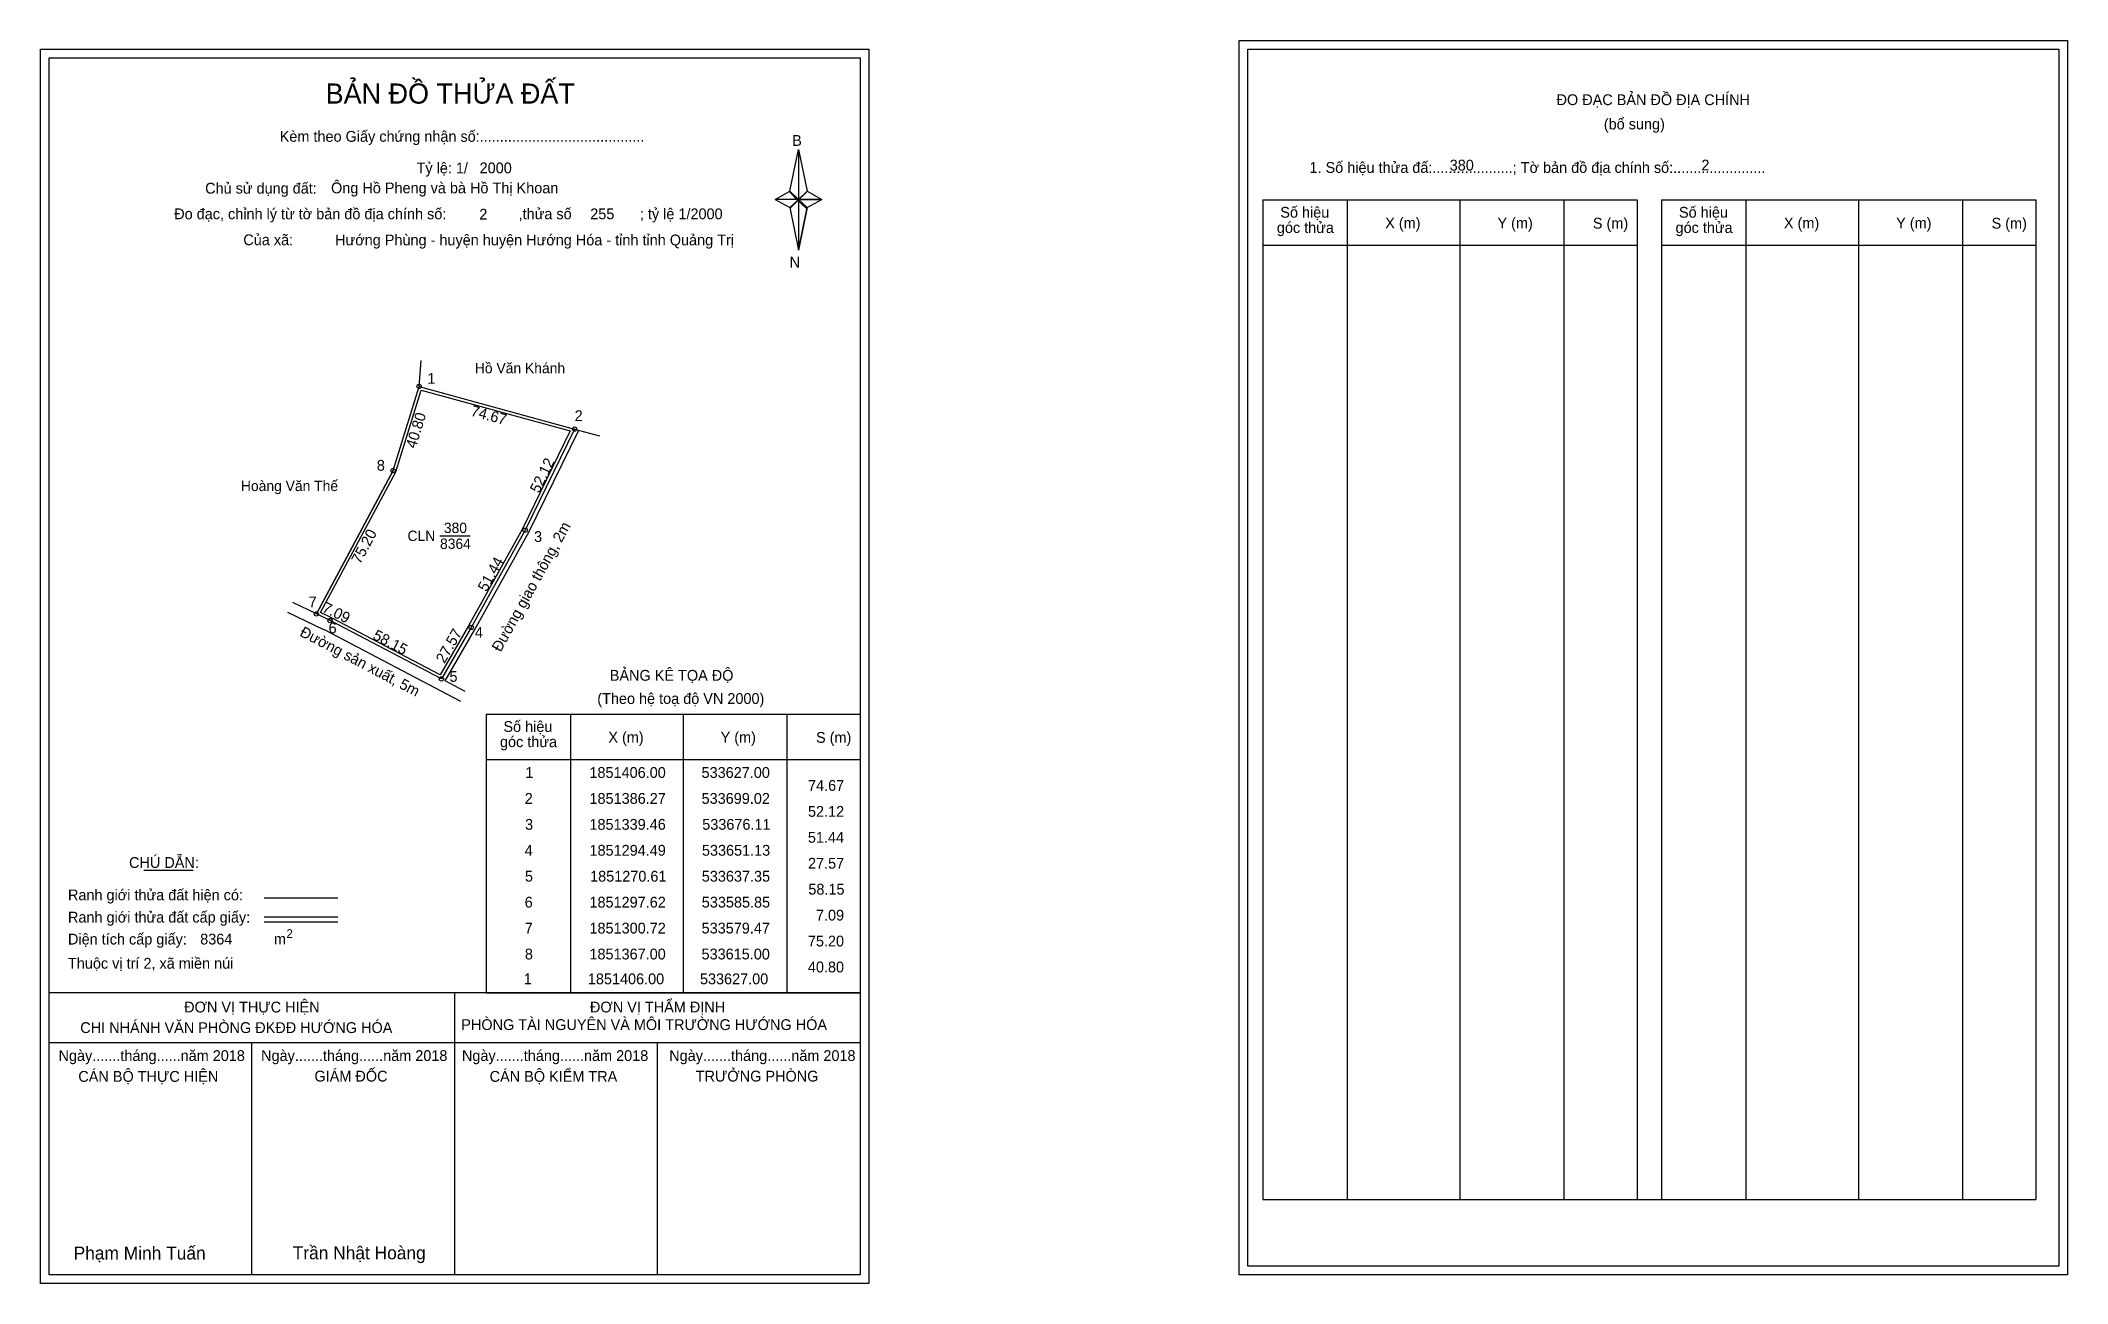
# Model space of a CAD drawing. Extents: x 533452 to 534390, y 1850991 to 1851566.
import ezdxf

# ---------------------------------------------------------------- set-up
doc = ezdxf.new("R2010")
doc.units = 0
for name, color, linetype in [('Level 1', 7, 'Continuous'), ('Level 10', 7, 'Continuous'), ('Level 11', 7, 'Continuous'), ('Level 13', 7, 'Continuous'), ('Level 27', 7, 'Continuous'), ('Level 3', 7, 'Continuous'), ('Level 49', 7, 'Continuous'), ('Level 53', 7, 'Continuous'), ('Level 55', 7, 'Continuous'), ('Level 6', 7, 'Continuous'), ('Level 60', 7, 'Continuous'), ('Level 63', 7, 'Continuous'), ('Level 9', 7, 'Continuous')]:
    doc.layers.add(name, color=color, linetype=linetype)

msp = doc.modelspace()

# ---------------------------------------------------------------- linework, layer by layer
at = {"layer": 'Level 1'}
for p, q in [((533455.84, 1851558.03), (533455.84, 1851558.03)), ((534010.48, 1851562.03), (534010.48, 1851562.03)), ((533798.68, 1851496.27), (533802.62, 1851515.55)), ((533802.62, 1851515.55), (533802.62, 1851492.5)), ((533802.62, 1851515.55), (533806.55, 1851496.27)), ((533791.79, 1851492.5), (533798.68, 1851496.27)), ((533798.68, 1851496.27), (533802.62, 1851492.5)), ((533802.32, 1851492.06), (533798.68, 1851495.83)), ((533802.62, 1851492.5), (533798.68, 1851488.82)), ((533802.32, 1851492.06), (533798.68, 1851488.38)), ((533798.68, 1851488.38), (533802.32, 1851492.06)), ((533798.68, 1851488.82), (533802.62, 1851469.1)), ((533806.26, 1851495.83), (533802.32, 1851492.06)), ((533802.32, 1851492.06), (533806.26, 1851495.83)), ((533806.26, 1851488.38), (533802.32, 1851492.06)), ((533806.55, 1851496.27), (533802.62, 1851492.5)), ((533802.62, 1851492.5), (533802.62, 1851469.1)), ((533802.62, 1851492.5), (533813.44, 1851492.5)), ((533802.62, 1851492.5), (533806.55, 1851488.82)), ((533806.55, 1851488.82), (533802.62, 1851469.1)), ((533806.55, 1851488.82), (533813.44, 1851492.5)), ((534017.55, 1851492.32), (534190.75, 1851492.32)), ((534056.73, 1851029.79), (534056.73, 1851492.32)), ((534108.87, 1851029.79), (534108.87, 1851492.32)), ((534156.82, 1851492.32), (534156.82, 1851029.79)), ((534190.75, 1851492.32), (534190.75, 1851029.79)), ((534202.06, 1851492.32), (534375.27, 1851492.32)), ((534241.24, 1851029.79), (534241.24, 1851492.32)), ((534293.39, 1851029.79), (534293.39, 1851492.32)), ((534341.33, 1851492.32), (534341.33, 1851029.79)), ((534375.27, 1851492.32), (534375.27, 1851029.79)), ((534017.55, 1851471.27), (534190.75, 1851471.27)), ((534202.06, 1851471.27), (534375.27, 1851471.27)), ((533658.03, 1851254.38), (533831.23, 1851254.38)), ((533697.21, 1851125.33), (533697.21, 1851254.38)), ((533749.35, 1851125.33), (533749.35, 1851254.38)), ((533797.29, 1851254.38), (533797.29, 1851125.33)), ((533658.03, 1851233.32), (533831.23, 1851233.32)), ((533499.67, 1851182.16), (533522.48, 1851182.16)), ((533555.4, 1851169.35), (533589.43, 1851169.35)), ((533555.4, 1851160.46), (533589.43, 1851160.46)), ((533555.4, 1851158.27), (533589.43, 1851158.27)), ((533669.49, 1851125.33), (533455.83, 1851125.33)), ((533831.23, 1851125.33), (533621.55, 1851125.33)), ((533643.53, 1850994.88), (533643.53, 1851125.33)), ((533658.03, 1851125.32), (533831.23, 1851125.32)), ((533831.23, 1851102.23), (533455.83, 1851102.23)), ((533549.68, 1850994.88), (533549.68, 1851102.23)), ((533737.38, 1850994.88), (533737.38, 1851102.23)), ((534017.55, 1851029.79), (534375.27, 1851029.79)), ((533831.23, 1850994.88), (533831.23, 1850994.88)), ((534385.88, 1850998.88), (534385.88, 1850998.88))]:
    msp.add_line(p, q, dxfattribs=at)
for points in [[(533798.68, 1851496.27), (533802.62, 1851515.55), (533802.62, 1851492.5)], [(533791.79, 1851492.5), (533798.68, 1851488.82), (533802.62, 1851492.5)], [(533802.62, 1851492.5), (533806.55, 1851496.27), (533813.44, 1851492.5)], [(533802.62, 1851492.5), (533802.62, 1851469.1), (533806.55, 1851488.82)]]:
    msp.add_lwpolyline(points, close=True, dxfattribs=at)
at = {"layer": 'Level 10'}
for p, q in [((533615, 1851367), (533579.47, 1851300.72)), ((533676.11, 1851339.46), (533651.13, 1851294.49)), ((533566.13, 1851301.54), (533582.77, 1851293.56)), ((533637.35, 1851270.61), (533585.85, 1851297.62))]:
    msp.add_line(p, q, dxfattribs=at)
for points in [[(533627, 1851406), (533699.02, 1851386.27), (533676.11, 1851339.46), (533651.13, 1851294.49), (533637.35, 1851270.61), (533585.85, 1851297.62), (533579.47, 1851300.72), (533615, 1851367)], [(533627.94, 1851404.29), (533697.02, 1851385.37), (533674.87, 1851340.11), (533649.91, 1851295.18), (533636.81, 1851272.47), (533586.48, 1851298.87), (533581.39, 1851301.34), (533616.3, 1851366.46)]]:
    msp.add_lwpolyline(points, close=True, dxfattribs=at)
for points in [[(533648.36, 1851264.84), (533639.12, 1851269.68), (533652.87, 1851293.51), (533677.89, 1851338.54), (533700.96, 1851385.69)], [(533646.42, 1851260.21), (533583.53, 1851293.19), (533582.77, 1851293.56)]]:
    msp.add_lwpolyline(points, dxfattribs=at)
at = {"layer": 'Level 11'}
for centre in [(533627, 1851406), (533627, 1851406), (533699.02, 1851386.27), (533615, 1851367), (533676.11, 1851339.46), (533579.47, 1851300.72), (533585.85, 1851297.62), (533651.13, 1851294.49), (533637.35, 1851270.61)]:
    msp.add_circle(centre, 1, dxfattribs=at)
at = {"layer": 'Level 27'}
for p, q in [((533627, 1851406), (533627.94, 1851417.96)), ((533699.02, 1851386.27), (533710.59, 1851383.08)), ((533579.47, 1851300.72), (533568.67, 1851305.96))]:
    msp.add_line(p, q, dxfattribs=at)
at = {"layer": 'Level 3'}
for p, q in [((534017.55, 1851492.32), (534017.55, 1851029.79)), ((534202.06, 1851492.32), (534202.06, 1851029.79)), ((533658.03, 1851254.38), (533658.03, 1851125.33))]:
    msp.add_line(p, q, dxfattribs=at)
at = {"layer": 'Level 63'}
for points in [[(534006.49, 1851566.03), (534389.89, 1851566.03), (534389.89, 1850994.88), (534006.49, 1850994.88)], [(533451.83, 1851562.03), (533835.23, 1851562.03), (533835.23, 1850990.88), (533451.83, 1850990.88)], [(533455.83, 1851558.03), (533831.23, 1851558.03), (533831.23, 1850994.88), (533455.83, 1850994.88)], [(534010.49, 1851562.03), (534385.89, 1851562.03), (534385.89, 1850998.88), (534010.49, 1850998.88)]]:
    msp.add_lwpolyline(points, close=True, dxfattribs=at)
at = {"layer": 'Level 9'}
msp.add_line((533636.7, 1851336.86), (533650.66, 1851336.86), dxfattribs=at)

# ---------------------------------------------------------------- texts
at = {"layer": 'Level 1'}
for s, height, p in [('BẢN ĐỒ THỬA ĐẤT', 9.3313, (533583.77, 1851536.84)), ('ĐO ĐẠC BẢN ĐỒ ĐỊA CHÍNH', 5, (534153.44, 1851536.15)), ('Kèm theo Giấy chứng nhận số:.........................................', 5, (533562.53, 1851519.18)), ('(bổ sung)', 5, (534175.32, 1851524.91)), ('B', 5, (533799.7, 1851517.3)), ('1. Số hiệu thửa đấ:....................; Tờ bản đồ địa chính số:.......................', 5, (534039.1, 1851504.79)), ('Chủ sử dụng đất:', 5, (533528.01, 1851495.2)), ('Đo đạc, chỉnh lý từ tờ bản đồ địa chính số:                  ,thửa số                 ; tỷ lệ 1/2000', 5, (533513.7, 1851483.34)), ('Số hiệu', 5, (534025.58, 1851484.06)), ('Số hiệu', 5, (534210.1, 1851484.06)), ('góc thửa', 5, (534023.99, 1851477)), ('X (m)', 5, (534074.14, 1851479.11)), ('Y (m)', 5, (534126.1, 1851479.11)), ('S (m)', 5, (534170.25, 1851479.01)), ('góc thửa', 5, (534208.51, 1851477)), ('X (m)', 5, (534258.66, 1851479.11)), ('Y (m)', 5, (534310.61, 1851479.11)), ('S (m)', 5, (534354.77, 1851479.01)), ('Của xã:', 5, (533545.69, 1851471.34)), ('N', 5, (533798.5, 1851460.96)), ('BẢNG KÊ TỌA ĐỘ', 5, (533715.29, 1851269.78)), ('(Theo hệ toạ độ VN 2000)', 5, (533709.49, 1851259.06)), ('góc thửa', 5, (533664.47, 1851239.05)), ('Số hiệu', 5, (533666.06, 1851246.11)), ('X (m)', 5, (533714.62, 1851241.16)), ('Y (m)', 5, (533766.57, 1851241.16)), ('S (m)', 5, (533810.73, 1851241.06)), ('CHÚ DẪN:', 5, (533492.79, 1851183.17)), ('Ranh giới thửa đất hiện có:', 5, (533464.53, 1851168.17)), ('Ranh giới thửa đất cấp giấy:', 5, (533464.53, 1851157.89)), ('Diện tích cấp giấy:', 5, (533464.53, 1851147.73)), ('m', 5, (533559.84, 1851147.77)), ('2', 4, (533565.64, 1851150.79)), ('Thuộc vị trí 2, xã miền núi', 5, (533464.53, 1851136.53)), ('ĐƠN VỊ THỰC HIỆN', 5, (533518.3, 1851116.29)), ('ĐƠN VỊ THẨM ĐỊNH', 5, (533706.11, 1851116.29)), ('CHI NHÁNH VĂN PHÒNG ĐKĐĐ HƯỚNG HÓA', 5, (533470.22, 1851106.77)), ('PHÒNG TÀI NGUYÊN VÀ MÔI TRƯỜNG HƯỚNG HÓA', 5, (533646.56, 1851108.15)), ('Ngày.......tháng......năm 2018', 5, (533460.17, 1851093.82)), ('Ngày.......tháng......năm 2018', 5, (533553.91, 1851093.82)), ('Ngày.......tháng......năm 2018', 5, (533646.86, 1851093.82)), ('Ngày.......tháng......năm 2018', 5, (533742.78, 1851093.82)), ('CÁN BỘ THỰC HIỆN', 5, (533469.33, 1851084.19)), ('GIÁM ĐỐC', 5, (533578.6, 1851084.31)), ('CÁN BỘ KIỂM TRA', 5, (533659.68, 1851084.19)), ('TRƯỞNG PHÒNG', 5, (533755.06, 1851084.31)), ('Phạm Minh Tuấn', 6, (533467.15, 1851001.96)), ('Trần Nhật Hoàng', 6, (533568.54, 1851002.06))]:
    msp.add_text(s, height=height, dxfattribs=at).set_placement(p)
at = {"layer": 'Level 11'}
msp.add_text('Tỷ lệ: 1/', height=5, dxfattribs=at).set_placement((533625.85, 1851504.56))
at = {"layer": 'Level 13'}
for s, p in [('CLN', (533621.67, 1851334.46)), ('380', (533638.49, 1851338.14)), ('8364', (533636.71, 1851330.78))]:
    msp.add_text(s, height=4.8, dxfattribs=at).set_placement(p)
at = {"layer": 'Level 49'}
for s, rotation, p in [('40.80', 72.89727, (533625.46, 1851376.97)), ('74.67', 344.67961, (533650.6, 1851392.51)), ('52.12', 63.9217, (533682.54, 1851356.24)), ('75.20', 61.80606, (533599.77, 1851323.43)), ('Đường giao thông, 2m', 60.94864, (533664.75, 1851282.76)), ('51.44', 60.94864, (533658.25, 1851310.6)), ('7.09', 334.08519, (533581.81, 1851301.89)), ('Đường sản xuất, 5m', 332.32452, (533571.39, 1851290.75)), ('58.15', 332.32452, (533605.2, 1851289.28)), ('27.57', 60.01282, (533638.78, 1851277.46))]:
    msp.add_text(s, height=5, rotation=rotation, dxfattribs=at).set_placement(p)
at = {"layer": 'Level 53'}
for s, p in [('1', (533676.22, 1851224.82)), ('1851406.00', (533705.86, 1851224.82)), ('533627.00', (533757.75, 1851224.82)), ('2', (533675.92, 1851212.82)), ('1851386.27', (533705.89, 1851212.82)), ('533699.02', (533757.77, 1851212.82)), ('74.67', (533807.03, 1851218.82)), ('3', (533676.08, 1851200.82)), ('1851339.46', (533705.87, 1851200.82)), ('533676.11', (533758.07, 1851200.82)), ('52.12', (533807, 1851206.82)), ('51.44', (533806.95, 1851194.82)), ('4', (533675.9, 1851188.82)), ('1851294.49', (533705.89, 1851188.82)), ('533651.13', (533757.92, 1851188.82)), ('27.57', (533807.03, 1851182.82)), ('5', (533676.01, 1851176.82)), ('1851270.61', (533706.18, 1851176.82)), ('533637.35', (533757.86, 1851176.82)), ('6', (533675.91, 1851164.82)), ('1851297.62', (533705.88, 1851164.82)), ('533585.85', (533757.86, 1851164.82)), ('58.15', (533807.18, 1851170.82)), ('7.09', (533810.7, 1851158.82)), ('7', (533675.93, 1851152.82)), ('1851300.72', (533705.88, 1851152.82)), ('533579.47', (533757.78, 1851152.82)), ('75.20', (533806.96, 1851146.82)), ('8', (533675.98, 1851140.82)), ('1851367.00', (533705.86, 1851140.82)), ('533615.00', (533757.75, 1851140.82)), ('1', (533675.49, 1851129.33)), ('1851406.00', (533705.13, 1851129.33)), ('533627.00', (533757.01, 1851129.33)), ('40.80', (533806.96, 1851134.82))]:
    msp.add_text(s, height=5, dxfattribs=at).set_placement(p)
at = {"layer": 'Level 55'}
for s, height, p in [('376', 0.22, (533626.76, 1851405.78)), ('376', 0.22, (533626.76, 1851405.78)), ('373', 0.22, (533626.77, 1851405.78)), ('373', 0.22, (533626.77, 1851405.78)), ('1', 0.8, (533626.78, 1851406)), ('2', 0.8, (533698.75, 1851386.27)), ('373', 0.22, (533698.79, 1851386.05)), ('373', 0.22, (533698.79, 1851386.05)), ('0', 0.22, (533698.94, 1851386.05)), ('376', 0.22, (533614.76, 1851366.78)), ('376', 0.22, (533614.76, 1851366.78)), ('8', 0.8, (533614.74, 1851367)), ('3', 0.8, (533675.86, 1851339.46)), ('0', 0.22, (533676.03, 1851339.24)), ('376', 0.22, (533579.23, 1851300.5)), ('376', 0.22, (533579.23, 1851300.5)), ('7', 0.8, (533579.2, 1851300.72)), ('0', 0.22, (533579.39, 1851300.5)), ('6', 0.8, (533585.58, 1851297.62)), ('0', 0.22, (533585.77, 1851297.4)), ('4', 0.8, (533650.85, 1851294.49)), ('0', 0.22, (533651.05, 1851294.27)), ('5', 0.8, (533637.09, 1851270.61)), ('0', 0.22, (533637.27, 1851270.39))]:
    msp.add_text(s, height=height, dxfattribs=at).set_placement(p)
at = {"layer": 'Level 6'}
for s, p in [('2000', (533655.04, 1851504.6)), ('380', (534104, 1851505.87)), ('2', (534220.49, 1851505.91)), ('Ông Hồ Pheng và bà Hồ Thị Khoan', (533586.28, 1851495.33)), ('2', (533654.88, 1851483.16)), ('255', (533706.23, 1851483.32)), (' Hướng Phùng - huyện huyện Hướng Hóa - tỉnh tỉnh Quảng Trị', (533586.31, 1851471.25)), ('8364', (533525.72, 1851147.74))]:
    msp.add_text(s, height=5, dxfattribs=at).set_placement(p)
at = {"layer": 'Level 60'}
for s, p in [('Hồ Văn Khánh', (533652.84, 1851412.06)), ('Hoàng Văn Thế', (533544.57, 1851357.55))]:
    msp.add_text(s, height=4.8, dxfattribs=at).set_placement(p)
at = {"layer": 'Level 9'}
for s, p in [('1', (533630.84, 1851407.18)), ('2', (533699.02, 1851389.94)), ('8', (533607.46, 1851366.96)), ('3', (533680.24, 1851334)), ('7', (533575.92, 1851303.76)), ('6', (533585.14, 1851291.69)), ('4', (533652.85, 1851289.69)), ('5', (533641.09, 1851269.28))]:
    msp.add_text(s, height=5, dxfattribs=at).set_placement(p)

doc.saveas('drawing.dxf')
